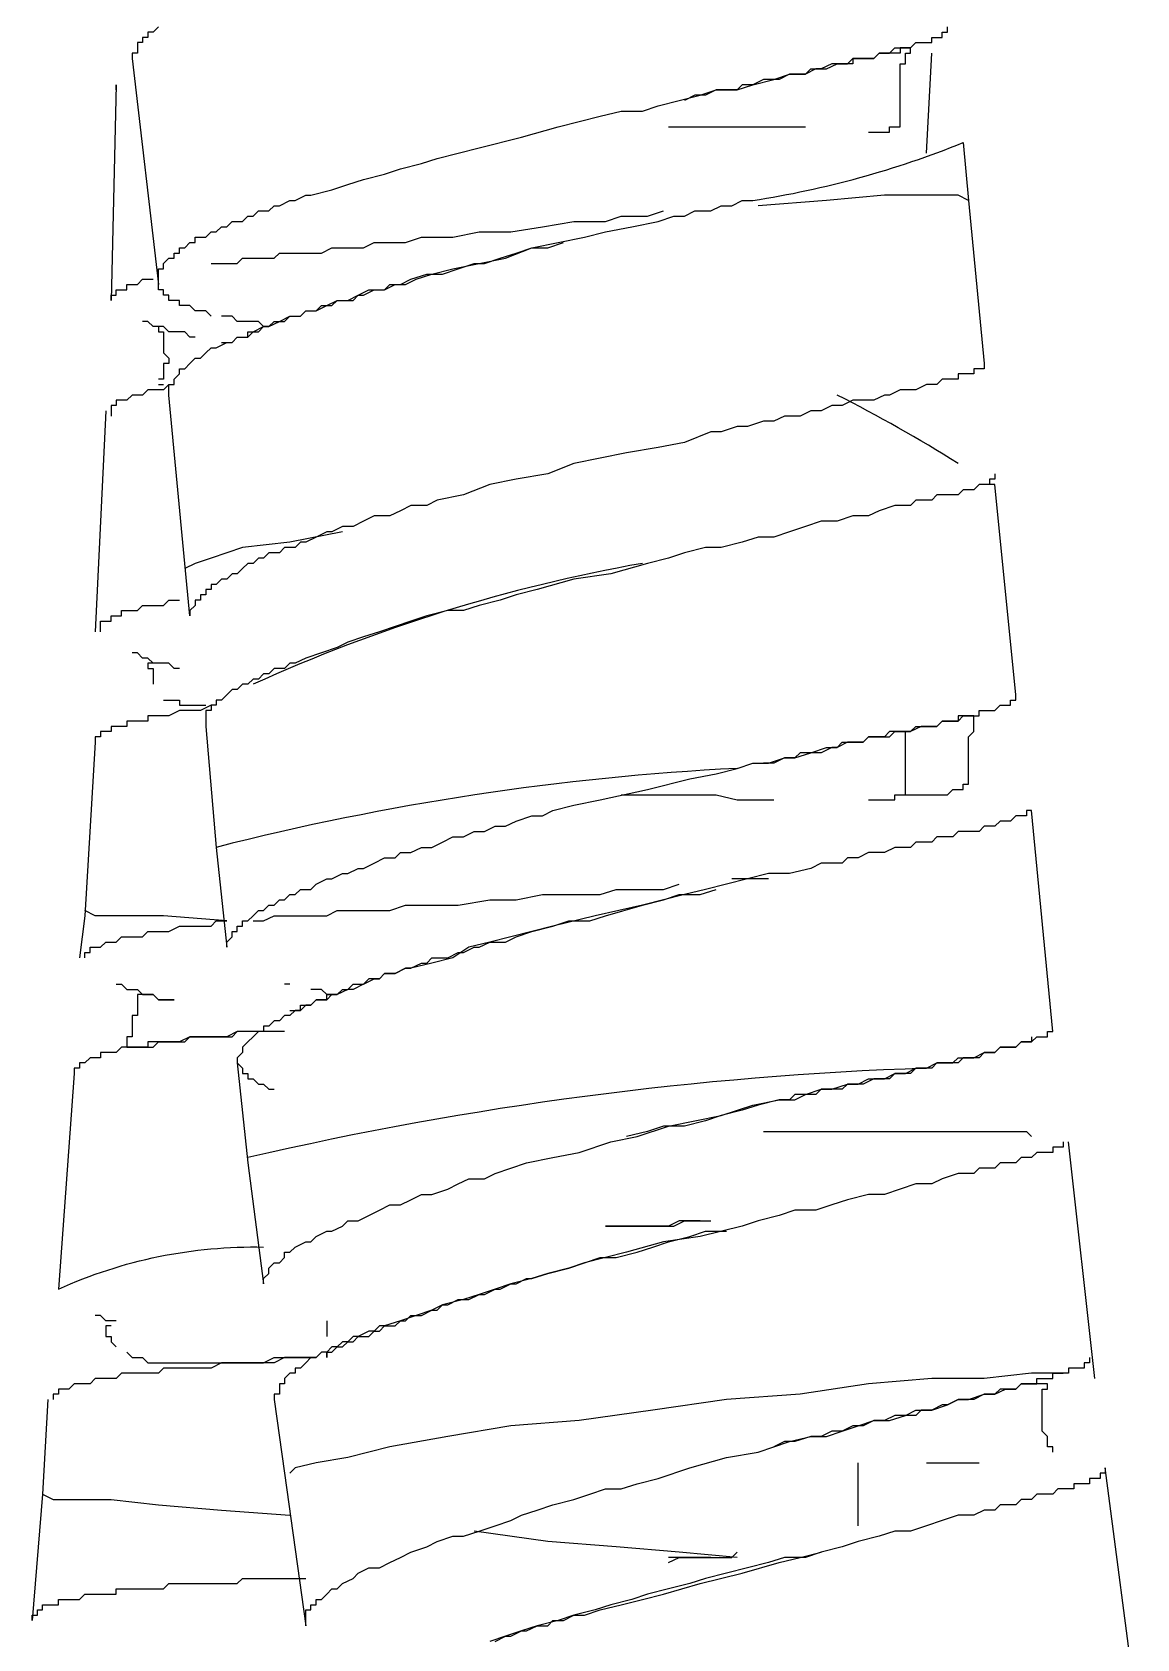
# Model space of a CAD drawing. Extents: x -1585 to -1165, y -4178 to -3881.
# Drawn here: x -1412.71 to -1406.47, y -4063.11 to -4054.02 of the extents above; entities that cross this region are included whole.
import ezdxf

# ---------------------------------------------------------------- set-up
doc = ezdxf.new("R2010")
doc.units = 0
doc.header["$LTSCALE"] = 7
doc.layers.add('DWG', color=7, linetype='CONTINUOUS')

msp = doc.modelspace()

# ---------------------------------------------------------------- linework, layer by layer
at = {"layer": 'DWG'}
for points in [[(-1411.9998, -4053.9901), (-1412.0296, -4054.0198), (-1412.0593, -4054.0198), (-1412.0593, -4054.0496), (-1412.0891, -4054.0496), (-1412.0891, -4054.0793), (-1412.1188, -4054.0793), (-1412.1188, -4054.1091), (-1412.1188, -4054.1388), (-1412.1486, -4054.1388), (-1412.1486, -4054.1686), (-1411.9998, -4055.4478), (-1411.9998, -4055.4181), (-1411.9998, -4055.3883), (-1411.9998, -4055.3586), (-1411.9701, -4055.3586), (-1411.9701, -4055.3288), (-1411.9403, -4055.2991), (-1411.9106, -4055.2991), (-1411.9106, -4055.2693), (-1411.8808, -4055.2693), (-1411.8808, -4055.2396), (-1411.8511, -4055.2396), (-1411.8213, -4055.2098), (-1411.7916, -4055.2098), (-1411.7916, -4055.1801), (-1411.7618, -4055.1801), (-1411.7321, -4055.1801), (-1411.7023, -4055.1503), (-1411.6726, -4055.1503), (-1411.6428, -4055.1206), (-1411.6131, -4055.1206), (-1411.5833, -4055.0908), (-1411.5238, -4055.0908), (-1411.4941, -4055.0611), (-1411.4643, -4055.0611), (-1411.4346, -4055.0313), (-1411.3751, -4055.0313), (-1411.3453, -4055.0016), (-1411.3156, -4055.0016), (-1411.2561, -4054.9718), (-1411.2263, -4054.9718), (-1411.1668, -4054.9421), (-1411.1371, -4054.9421), (-1411.0181, -4054.9123), (-1410.9288, -4054.8826), (-1410.8396, -4054.8528), (-1410.7206, -4054.8231), (-1410.6313, -4054.7933), (-1410.5123, -4054.7636), (-1410.4231, -4054.7338), (-1410.3041, -4054.7041), (-1410.1851, -4054.6743), (-1409.9471, -4054.6148), (-1409.7388, -4054.5553), (-1409.6198, -4054.5256), (-1409.5008, -4054.4958), (-1409.3818, -4054.4661), (-1409.2628, -4054.4661), (-1409.1736, -4054.4363), (-1409.0546, -4054.4066), (-1408.9356, -4054.3768), (-1408.8463, -4054.3471), (-1408.7273, -4054.3471), (-1408.6381, -4054.3173), (-1408.5191, -4054.2876), (-1408.4298, -4054.2578), (-1408.3406, -4054.2578), (-1408.3108, -4054.2281), (-1408.2513, -4054.2281), (-1408.2216, -4054.2281), (-1408.1621, -4054.1983), (-1408.1323, -4054.1983), (-1408.1026, -4054.1983), (-1408.0728, -4054.1686), (-1408.0133, -4054.1686), (-1407.9836, -4054.1686), (-1407.9538, -4054.1686), (-1407.9241, -4054.1388), (-1407.8943, -4054.1388), (-1407.8646, -4054.1388), (-1407.8348, -4054.1091), (-1407.8051, -4054.1091), (-1407.7753, -4054.1091), (-1407.7456, -4054.1091), (-1407.7158, -4054.0793), (-1407.6861, -4054.0793), (-1407.6563, -4054.0793), (-1407.6266, -4054.0793), (-1407.6266, -4054.0496), (-1407.5968, -4054.0496), (-1407.5671, -4054.0496), (-1407.5671, -4054.0198), (-1407.5373, -4054.0198), (-1407.5373, -4053.9901)], [(-1407.9836, -4054.5851), (-1407.9538, -4054.5851), (-1407.9241, -4054.5851), (-1407.8943, -4054.5851), (-1407.8646, -4054.5851), (-1407.8646, -4054.5553), (-1407.8348, -4054.5553), (-1407.8051, -4054.5553), (-1407.8051, -4054.5256), (-1407.8051, -4054.4958), (-1407.8051, -4054.4661), (-1407.8051, -4054.4363), (-1407.8051, -4054.4066), (-1407.8051, -4054.3768), (-1407.8051, -4054.3471), (-1407.8051, -4054.3173), (-1407.8051, -4054.2876), (-1407.8051, -4054.2578), (-1407.8051, -4054.2281), (-1407.8051, -4054.1983), (-1407.7753, -4054.1983), (-1407.7753, -4054.1686), (-1407.7753, -4054.1388), (-1407.7456, -4054.1388), (-1407.7456, -4054.1091), (-1407.7753, -4054.1091), (-1407.8051, -4054.1091), (-1407.8051, -4054.1388), (-1407.8348, -4054.1388), (-1407.8646, -4054.1388), (-1407.8943, -4054.1388), (-1407.9241, -4054.1388), (-1407.9538, -4054.1686), (-1407.9836, -4054.1686), (-1408.0133, -4054.1686), (-1408.0431, -4054.1686), (-1408.0728, -4054.1686), (-1408.0728, -4054.1983), (-1408.1026, -4054.1983), (-1408.1621, -4054.1983), (-1408.1918, -4054.1983), (-1408.2513, -4054.2281), (-1408.2811, -4054.2281), (-1408.3406, -4054.2578), (-1408.3703, -4054.2578), (-1408.4298, -4054.2578), (-1408.4893, -4054.2876), (-1408.5191, -4054.2876), (-1408.5786, -4054.2876), (-1408.6381, -4054.3173), (-1408.6976, -4054.3173), (-1408.7273, -4054.3471), (-1408.7868, -4054.3471), (-1408.8463, -4054.3471), (-1408.9058, -4054.3768), (-1408.9653, -4054.3768), (-1409.0248, -4054.4066)], [(-1407.6563, -4054.7041), (-1407.6266, -4054.1388)], [(-1412.2378, -4054.3471), (-1412.2378, -4054.3173), (-1412.2676, -4055.5371), (-1412.2676, -4055.5073), (-1412.2378, -4055.5073), (-1412.2378, -4055.4776), (-1412.2081, -4055.4776), (-1412.1783, -4055.4776), (-1412.1783, -4055.4478), (-1412.1486, -4055.4478), (-1412.1188, -4055.4478), (-1412.0891, -4055.4181), (-1412.0593, -4055.4181), (-1412.0296, -4055.4181)], [(-1409.1141, -4054.5553), (-1409.0546, -4054.5553), (-1408.9951, -4054.5553), (-1408.9356, -4054.5553), (-1408.9058, -4054.5553), (-1408.8463, -4054.5553), (-1408.7868, -4054.5553), (-1408.7571, -4054.5553), (-1408.6976, -4054.5553), (-1408.6678, -4054.5553), (-1408.6083, -4054.5553), (-1408.5786, -4054.5553), (-1408.5191, -4054.5553), (-1408.4893, -4054.5553), (-1408.4298, -4054.5553), (-1408.4001, -4054.5553), (-1408.3406, -4054.5553)], [(-1411.7023, -4055.3288), (-1411.6726, -4055.3288), (-1411.6428, -4055.3288), (-1411.6131, -4055.3288), (-1411.5833, -4055.3288), (-1411.5536, -4055.3288), (-1411.5238, -4055.2991), (-1411.4941, -4055.2991), (-1411.4346, -4055.2991), (-1411.4048, -4055.2991), (-1411.3751, -4055.2991), (-1411.3453, -4055.2991), (-1411.3156, -4055.2693), (-1411.2858, -4055.2693), (-1411.2263, -4055.2693), (-1411.1966, -4055.2693), (-1411.1668, -4055.2693), (-1411.0776, -4055.2693), (-1411.0181, -4055.2396), (-1410.9288, -4055.2396), (-1410.8396, -4055.2396), (-1410.7801, -4055.2098), (-1410.6908, -4055.2098), (-1410.6016, -4055.2098), (-1410.5123, -4055.1801), (-1410.3338, -4055.1801), (-1410.1851, -4055.1503), (-1410.0066, -4055.1503), (-1409.8281, -4055.1206), (-1409.6496, -4055.0908), (-1409.5603, -4055.0908), (-1409.4711, -4055.0908), (-1409.3818, -4055.0611), (-1409.2926, -4055.0611), (-1409.2331, -4055.0611), (-1409.1438, -4055.0313)], [(-1411.6428, -4055.7751), (-1411.6131, -4055.7751), (-1411.5833, -4055.7751), (-1411.5536, -4055.7453), (-1411.5238, -4055.7453), (-1411.4941, -4055.7453), (-1411.4941, -4055.7156), (-1411.4643, -4055.7156), (-1411.4346, -4055.7156), (-1411.4048, -4055.6858), (-1411.3751, -4055.6858), (-1411.3453, -4055.6561), (-1411.3156, -4055.6561), (-1411.2858, -4055.6561), (-1411.2561, -4055.6263), (-1411.2263, -4055.6263), (-1411.1966, -4055.6263), (-1411.1668, -4055.5966), (-1411.1371, -4055.5966), (-1411.1073, -4055.5966), (-1411.0776, -4055.5668), (-1411.0478, -4055.5668), (-1411.0181, -4055.5668), (-1410.9883, -4055.5371), (-1410.9288, -4055.5371), (-1410.8991, -4055.5371), (-1410.8693, -4055.5073), (-1410.8396, -4055.5073), (-1410.7801, -4055.4776), (-1410.7503, -4055.4776), (-1410.7206, -4055.4776), (-1410.6908, -4055.4478), (-1410.6313, -4055.4478), (-1410.5718, -4055.4181), (-1410.4826, -4055.3883), (-1410.3933, -4055.3883), (-1410.3041, -4055.3586), (-1410.2148, -4055.3288), (-1410.1553, -4055.3288), (-1410.0661, -4055.2991), (-1409.9768, -4055.2693), (-1409.8876, -4055.2396), (-1409.7983, -4055.2396), (-1409.7091, -4055.2098)], [(-1411.7023, -4055.6263), (-1411.7321, -4055.5966), (-1411.7618, -4055.5966), (-1411.7916, -4055.5966), (-1411.8213, -4055.5668), (-1411.8511, -4055.5668), (-1411.8808, -4055.5668), (-1411.8808, -4055.5371), (-1411.9106, -4055.5371), (-1411.9403, -4055.5371), (-1411.9403, -4055.5073), (-1411.9701, -4055.5073), (-1411.9701, -4055.4776), (-1411.9998, -4055.4776), (-1411.9998, -4055.4478)], [(-1411.9701, -4055.6858), (-1411.9998, -4055.6858), (-1412.0296, -4055.6858), (-1412.0593, -4055.6561), (-1412.0891, -4055.6561)], [(-1411.7916, -4055.7453), (-1411.8213, -4055.7453), (-1411.8511, -4055.7156), (-1411.8808, -4055.7156), (-1411.9106, -4055.7156), (-1411.9403, -4055.7156), (-1411.9701, -4055.6858), (-1411.9998, -4055.6858), (-1411.9998, -4055.7156), (-1411.9701, -4055.7156), (-1411.9701, -4055.7453), (-1411.9701, -4055.7751), (-1411.9701, -4055.8048), (-1411.9701, -4055.8346), (-1411.9403, -4055.8643), (-1411.9403, -4055.8941), (-1411.9701, -4055.8941), (-1411.9701, -4055.9238), (-1411.9701, -4055.9536), (-1411.9701, -4055.9833), (-1411.9998, -4055.9833)], [(-1411.3751, -4055.6858), (-1411.4048, -4055.6858), (-1411.4346, -4055.6561), (-1411.4643, -4055.6561), (-1411.4941, -4055.6561), (-1411.5238, -4055.6561), (-1411.5536, -4055.6561), (-1411.5833, -4055.6263), (-1411.6131, -4055.6263), (-1411.6428, -4055.6263)], [(-1411.9403, -4056.0131), (-1411.9701, -4056.0428), (-1411.9998, -4056.0428), (-1412.0296, -4056.0428), (-1412.0593, -4056.0428), (-1412.0891, -4056.0726), (-1412.1188, -4056.0726), (-1412.1486, -4056.0726), (-1412.1783, -4056.1023), (-1412.2081, -4056.1023), (-1412.2378, -4056.1023), (-1412.2378, -4056.1321), (-1412.2676, -4056.1321), (-1412.2676, -4056.1618), (-1412.2676, -4056.1916)], [(-1411.9998, -4056.0131), (-1411.9701, -4056.0131)], [(-1412.2973, -4056.1618), (-1412.3568, -4057.4113)], [(-1407.2696, -4056.5188), (-1407.2696, -4056.5486), (-1407.2993, -4056.5486), (-1407.2993, -4056.5783), (-1407.3291, -4056.5783), (-1407.3588, -4056.5783), (-1407.3886, -4056.6081), (-1407.4183, -4056.6081), (-1407.4481, -4056.6081), (-1407.4778, -4056.6378), (-1407.5076, -4056.6378), (-1407.5373, -4056.6378), (-1407.5671, -4056.6378), (-1407.5968, -4056.6378), (-1407.6266, -4056.6676), (-1407.6563, -4056.6676), (-1407.6861, -4056.6676), (-1407.7158, -4056.6676), (-1407.7456, -4056.6973), (-1407.7753, -4056.6973), (-1407.8051, -4056.6973), (-1407.8348, -4056.6973), (-1407.9241, -4056.7271), (-1407.9836, -4056.7568), (-1408.0728, -4056.7568), (-1408.1621, -4056.7866), (-1408.2513, -4056.7866), (-1408.3406, -4056.8163), (-1408.4298, -4056.8461), (-1408.5191, -4056.8758), (-1408.6083, -4056.8758), (-1408.6976, -4056.9056), (-1408.8166, -4056.9353), (-1408.9058, -4056.9353), (-1409.0248, -4056.9651), (-1409.1141, -4056.9948), (-1409.2331, -4057.0246), (-1409.4413, -4057.0841), (-1409.6496, -4057.1138), (-1409.8578, -4057.1733), (-1409.9768, -4057.2031), (-1410.0661, -4057.2328), (-1410.1851, -4057.2626), (-1410.2743, -4057.2923), (-1410.3636, -4057.2923), (-1410.4826, -4057.3221), (-1410.5718, -4057.3518), (-1410.6611, -4057.3816), (-1410.7503, -4057.4113), (-1410.8396, -4057.4411), (-1410.9288, -4057.4708), (-1410.9883, -4057.5006), (-1411.0776, -4057.5303), (-1411.1668, -4057.5601), (-1411.2263, -4057.5898), (-1411.2561, -4057.5898), (-1411.2858, -4057.6196), (-1411.3156, -4057.6196), (-1411.3453, -4057.6196), (-1411.3751, -4057.6493), (-1411.4048, -4057.6493), (-1411.4346, -4057.6791), (-1411.4643, -4057.6791), (-1411.4941, -4057.7088), (-1411.5238, -4057.7088), (-1411.5536, -4057.7386), (-1411.5833, -4057.7386), (-1411.6131, -4057.7683), (-1411.6428, -4057.7981), (-1411.6726, -4057.7981), (-1411.6726, -4057.8278), (-1411.7023, -4057.8278), (-1411.7023, -4057.8576), (-1411.7321, -4057.8576), (-1411.7321, -4057.8873), (-1411.7321, -4057.9171), (-1411.7321, -4057.9468), (-1411.6726, -4058.6311), (-1411.6131, -4059.1963), (-1411.6131, -4059.1666), (-1411.5833, -4059.1368), (-1411.5833, -4059.1071), (-1411.5536, -4059.1071), (-1411.5536, -4059.0773), (-1411.5238, -4059.0773), (-1411.5238, -4059.0476), (-1411.4941, -4059.0476), (-1411.4643, -4059.0178), (-1411.4346, -4058.9881), (-1411.4048, -4058.9881), (-1411.3751, -4058.9583), (-1411.3453, -4058.9583), (-1411.3156, -4058.9286), (-1411.2858, -4058.9286), (-1411.2561, -4058.8988), (-1411.2263, -4058.8988), (-1411.1966, -4058.8691), (-1411.1371, -4058.8691), (-1411.1073, -4058.8393), (-1411.0478, -4058.8096), (-1411.0181, -4058.8096), (-1410.9586, -4058.7798), (-1410.9288, -4058.7798), (-1410.8693, -4058.7501), (-1410.8396, -4058.7501), (-1410.7801, -4058.7203), (-1410.7206, -4058.6906), (-1410.6611, -4058.6906), (-1410.6313, -4058.6608), (-1410.5718, -4058.6608), (-1410.5123, -4058.6311), (-1410.4528, -4058.6311), (-1410.3933, -4058.6013), (-1410.3338, -4058.5716), (-1410.2743, -4058.5716), (-1410.2148, -4058.5418), (-1410.1553, -4058.5418), (-1410.0958, -4058.5121), (-1410.0363, -4058.5121), (-1409.9768, -4058.4823), (-1409.8876, -4058.4526), (-1409.8281, -4058.4526), (-1409.7686, -4058.4228), (-1409.6496, -4058.3931), (-1409.5008, -4058.3633), (-1409.2331, -4058.3038), (-1408.9951, -4058.2443), (-1408.8463, -4058.2146), (-1408.7273, -4058.1848), (-1408.6381, -4058.1551), (-1408.5488, -4058.1551), (-1408.4596, -4058.1253), (-1408.4001, -4058.1253), (-1408.3108, -4058.0956), (-1408.2216, -4058.0658), (-1408.1621, -4058.0658), (-1408.1323, -4058.0361), (-1408.0728, -4058.0361), (-1408.0431, -4058.0361), (-1408.0133, -4058.0361), (-1407.9836, -4058.0063), (-1407.9538, -4058.0063), (-1407.8943, -4058.0063), (-1407.8646, -4058.0063), (-1407.8348, -4057.9766), (-1407.8051, -4057.9766), (-1407.7753, -4057.9766), (-1407.7456, -4057.9766), (-1407.7158, -4057.9468), (-1407.6861, -4057.9468), (-1407.6563, -4057.9468), (-1407.6266, -4057.9468), (-1407.5968, -4057.9468), (-1407.5671, -4057.9171), (-1407.5373, -4057.9171), (-1407.5076, -4057.9171), (-1407.4778, -4057.9171), (-1407.4481, -4057.8873), (-1407.4183, -4057.8873), (-1407.3886, -4057.8873), (-1407.3588, -4057.8873), (-1407.3588, -4057.8576), (-1407.3291, -4057.8576), (-1407.2993, -4057.8576), (-1407.2696, -4057.8576), (-1407.2398, -4057.8278), (-1407.2101, -4057.8278), (-1407.1803, -4057.8278), (-1407.1803, -4057.7981), (-1407.1506, -4057.7981), (-1407.1506, -4057.7683), (-1407.2696, -4056.5783), (-1407.2993, -4056.5783)], [(-1410.9586, -4056.8461), (-1411.2561, -4056.9056), (-1411.5238, -4056.9353), (-1411.7023, -4056.9948), (-1411.7916, -4057.0246), (-1411.8511, -4057.0543)], [(-1412.3271, -4057.4113), (-1412.3271, -4057.3816), (-1412.3271, -4057.3518), (-1412.2973, -4057.3518), (-1412.2676, -4057.3518), (-1412.2676, -4057.3221), (-1412.2378, -4057.3221), (-1412.2081, -4057.3221), (-1412.2081, -4057.2923), (-1412.1783, -4057.2923), (-1412.1486, -4057.2923), (-1412.1188, -4057.2923), (-1412.0891, -4057.2626), (-1412.0593, -4057.2626), (-1412.0296, -4057.2626), (-1411.9998, -4057.2626), (-1411.9701, -4057.2626), (-1411.9403, -4057.2328), (-1411.9106, -4057.2328), (-1411.8808, -4057.2328)], [(-1411.8808, -4057.6196), (-1411.9106, -4057.6196), (-1411.9403, -4057.5898), (-1411.9998, -4057.5898), (-1412.0296, -4057.5898), (-1412.0593, -4057.5601), (-1412.0891, -4057.5601), (-1412.1188, -4057.5303), (-1412.1486, -4057.5303)], [(-1412.0296, -4057.5898), (-1412.0593, -4057.5898), (-1412.0593, -4057.6196), (-1412.0296, -4057.6196), (-1412.0296, -4057.6493), (-1412.0296, -4057.6791), (-1412.0296, -4057.7088)], [(-1411.9701, -4057.7981), (-1411.9403, -4057.7981), (-1411.9106, -4057.7981), (-1411.8808, -4057.7981), (-1411.8808, -4057.8278), (-1411.8511, -4057.8278), (-1411.8213, -4057.8278), (-1411.7916, -4057.8278), (-1411.7618, -4057.8278), (-1411.7321, -4057.8278)], [(-1411.7023, -4057.8278), (-1411.7618, -4057.8576), (-1411.7916, -4057.8576), (-1411.8213, -4057.8576), (-1411.8511, -4057.8576), (-1411.8808, -4057.8576), (-1411.9403, -4057.8873), (-1411.9701, -4057.8873), (-1411.9998, -4057.8873), (-1412.0296, -4057.8873), (-1412.0593, -4057.8873), (-1412.0593, -4057.9171), (-1412.0891, -4057.9171), (-1412.1188, -4057.9171), (-1412.1486, -4057.9171), (-1412.1783, -4057.9171), (-1412.1783, -4057.9468), (-1412.2081, -4057.9468), (-1412.2378, -4057.9468), (-1412.2676, -4057.9468), (-1412.2676, -4057.9766), (-1412.2973, -4057.9766), (-1412.3271, -4057.9766), (-1412.3271, -4058.0063), (-1412.3568, -4058.0063), (-1412.3568, -4058.0361), (-1412.4163, -4059.0178), (-1412.4461, -4059.2558)], [(-1407.9836, -4058.3633), (-1407.9538, -4058.3633), (-1407.9241, -4058.3633), (-1407.8943, -4058.3633), (-1407.8646, -4058.3633), (-1407.8348, -4058.3633), (-1407.8348, -4058.3336), (-1407.8051, -4058.3336), (-1407.7753, -4058.3336), (-1407.7158, -4058.3336), (-1407.6861, -4058.3336), (-1407.6563, -4058.3336), (-1407.6266, -4058.3336), (-1407.5968, -4058.3336), (-1407.5671, -4058.3336), (-1407.5373, -4058.3336), (-1407.5076, -4058.3038), (-1407.4778, -4058.3038), (-1407.4481, -4058.3038), (-1407.4481, -4058.2741), (-1407.4183, -4058.2741), (-1407.4183, -4058.2443), (-1407.4183, -4058.2146), (-1407.4183, -4058.1848), (-1407.4183, -4058.1551), (-1407.4183, -4058.1253), (-1407.4183, -4058.0956), (-1407.4183, -4058.0658), (-1407.4183, -4058.0063), (-1407.3886, -4057.9766), (-1407.3886, -4057.9468), (-1407.3886, -4057.9171), (-1407.3886, -4057.8873), (-1407.4183, -4057.8873), (-1407.4481, -4057.8873), (-1407.4778, -4057.8873), (-1407.4778, -4057.9171), (-1407.5076, -4057.9171), (-1407.5373, -4057.9171), (-1407.5671, -4057.9171), (-1407.5968, -4057.9468), (-1407.6266, -4057.9468), (-1407.6563, -4057.9468), (-1407.6861, -4057.9468), (-1407.7456, -4057.9766), (-1407.7753, -4057.9766), (-1407.8051, -4057.9766), (-1407.8646, -4057.9766), (-1407.8943, -4058.0063), (-1407.9241, -4058.0063), (-1407.9836, -4058.0063), (-1408.0133, -4058.0361), (-1408.0728, -4058.0361), (-1408.1026, -4058.0361), (-1408.1621, -4058.0658), (-1408.1918, -4058.0658), (-1408.2513, -4058.0956), (-1408.3108, -4058.0956), (-1408.3703, -4058.0956), (-1408.4001, -4058.1253), (-1408.4596, -4058.1253), (-1408.5191, -4058.1551), (-1408.5786, -4058.1551)], [(-1407.7753, -4058.3336), (-1407.7753, -4057.9766)], [(-1409.3818, -4058.3336), (-1409.1438, -4058.3336), (-1409.0546, -4058.3336), (-1408.9356, -4058.3336), (-1408.8463, -4058.3336), (-1408.7273, -4058.3633), (-1408.6381, -4058.3633), (-1408.5191, -4058.3633)], [(-1411.5536, -4059.8508), (-1411.4941, -4060.4161), (-1411.4048, -4061.1003), (-1411.4048, -4061.0706), (-1411.3751, -4061.0408), (-1411.3751, -4061.0111), (-1411.3453, -4060.9813), (-1411.3156, -4060.9813), (-1411.2858, -4060.9516), (-1411.2858, -4060.9218), (-1411.2561, -4060.9218), (-1411.2263, -4060.8921), (-1411.1668, -4060.8623), (-1411.1371, -4060.8623), (-1411.1073, -4060.8326), (-1411.0478, -4060.8028), (-1411.0181, -4060.8028), (-1410.9586, -4060.7731), (-1410.9288, -4060.7433), (-1410.8693, -4060.7433), (-1410.8098, -4060.7136), (-1410.7503, -4060.6838), (-1410.6908, -4060.6541), (-1410.6313, -4060.6541), (-1410.5718, -4060.6243), (-1410.5123, -4060.5946), (-1410.4528, -4060.5946), (-1410.3636, -4060.5648), (-1410.3041, -4060.5351), (-1410.2446, -4060.5053), (-1410.1553, -4060.5053), (-1410.0958, -4060.4756), (-1410.0066, -4060.4458), (-1409.9173, -4060.4161), (-1409.7686, -4060.3863), (-1409.6198, -4060.3566), (-1409.4413, -4060.2971), (-1409.2926, -4060.2673), (-1409.1141, -4060.2078), (-1408.9653, -4060.1781), (-1408.8166, -4060.1483), (-1408.6381, -4060.0888), (-1408.4893, -4060.0591), (-1408.4001, -4060.0591), (-1408.3406, -4060.0293), (-1408.2513, -4059.9996), (-1408.1918, -4059.9996), (-1408.1026, -4059.9698), (-1408.0431, -4059.9698), (-1407.9836, -4059.9401), (-1407.8943, -4059.9401), (-1407.8348, -4059.9103), (-1407.7753, -4059.9103), (-1407.7158, -4059.8806), (-1407.6563, -4059.8806), (-1407.5968, -4059.8508), (-1407.5671, -4059.8508), (-1407.5076, -4059.8508), (-1407.4778, -4059.8211), (-1407.4481, -4059.8211), (-1407.4183, -4059.8211), (-1407.3886, -4059.8211), (-1407.3291, -4059.7913), (-1407.2993, -4059.7913), (-1407.2696, -4059.7913), (-1407.2398, -4059.7616), (-1407.2101, -4059.7616), (-1407.1803, -4059.7616), (-1407.1506, -4059.7616), (-1407.1208, -4059.7318), (-1407.0911, -4059.7318), (-1407.0613, -4059.7318), (-1407.0316, -4059.7021), (-1407.0018, -4059.7021), (-1406.9721, -4059.7021), (-1406.9721, -4059.6723), (-1406.9423, -4059.6723), (-1407.0613, -4058.4228), (-1407.0911, -4058.4228), (-1407.0911, -4058.4526), (-1407.1208, -4058.4526), (-1407.1506, -4058.4526), (-1407.1803, -4058.4823), (-1407.2101, -4058.4823), (-1407.2398, -4058.4823), (-1407.2696, -4058.5121), (-1407.2993, -4058.5121), (-1407.3291, -4058.5121), (-1407.3588, -4058.5418), (-1407.3886, -4058.5418), (-1407.4481, -4058.5418), (-1407.4778, -4058.5418), (-1407.5076, -4058.5716), (-1407.5373, -4058.5716), (-1407.5968, -4058.5716), (-1407.6266, -4058.6013), (-1407.6563, -4058.6013), (-1407.7158, -4058.6013), (-1407.7456, -4058.6311), (-1407.8051, -4058.6311), (-1407.8348, -4058.6311), (-1407.8943, -4058.6608), (-1407.9538, -4058.6608), (-1407.9836, -4058.6608), (-1408.0431, -4058.6906), (-1408.1026, -4058.6906), (-1408.1323, -4058.7203), (-1408.1918, -4058.7203), (-1408.2513, -4058.7203), (-1408.3108, -4058.7501), (-1408.4298, -4058.7798), (-1408.5488, -4058.7798), (-1408.6678, -4058.8096), (-1408.7868, -4058.8393), (-1408.9058, -4058.8691), (-1409.0248, -4058.8988), (-1409.2628, -4058.9583), (-1409.5306, -4059.0178), (-1409.7686, -4059.0773), (-1409.8876, -4059.1071), (-1410.0066, -4059.1368), (-1410.1256, -4059.1666), (-1410.2446, -4059.1963), (-1410.3338, -4059.2558), (-1410.4528, -4059.2856), (-1410.5718, -4059.3153), (-1410.6016, -4059.3153), (-1410.6611, -4059.3451), (-1410.7206, -4059.3451), (-1410.7503, -4059.3748), (-1410.8098, -4059.3748), (-1410.8396, -4059.4046), (-1410.8991, -4059.4343), (-1410.9288, -4059.4343), (-1410.9883, -4059.4641), (-1411.0181, -4059.4641), (-1411.0478, -4059.4938), (-1411.1073, -4059.4938), (-1411.1371, -4059.5236), (-1411.1668, -4059.5236), (-1411.1966, -4059.5533), (-1411.2263, -4059.5533), (-1411.2561, -4059.5831), (-1411.2858, -4059.5831), (-1411.3156, -4059.6128), (-1411.3453, -4059.6128), (-1411.3751, -4059.6426), (-1411.4048, -4059.6426), (-1411.4048, -4059.6723), (-1411.4346, -4059.6723), (-1411.4643, -4059.7021), (-1411.4941, -4059.7318), (-1411.5238, -4059.7616), (-1411.5238, -4059.7913), (-1411.5536, -4059.8211), (-1411.5536, -4059.8508), (-1411.5238, -4059.8806), (-1411.5238, -4059.9103), (-1411.4941, -4059.9103), (-1411.4941, -4059.9401), (-1411.4643, -4059.9401), (-1411.4346, -4059.9698), (-1411.4048, -4059.9698), (-1411.3751, -4059.9996), (-1411.3453, -4059.9996)], [(-1411.4643, -4059.0476), (-1411.4048, -4059.0476), (-1411.3453, -4059.0178), (-1411.2858, -4059.0178), (-1411.1966, -4059.0178), (-1411.1371, -4059.0178), (-1411.0478, -4059.0178), (-1410.9883, -4058.9881), (-1410.8991, -4058.9881), (-1410.8396, -4058.9881), (-1410.7503, -4058.9881), (-1410.6908, -4058.9881), (-1410.6016, -4058.9583), (-1410.5421, -4058.9583), (-1410.4528, -4058.9583), (-1410.3636, -4058.9583), (-1410.3041, -4058.9583), (-1410.1256, -4058.9286), (-1409.9768, -4058.9286), (-1409.8281, -4058.8988), (-1409.6496, -4058.8988), (-1409.5008, -4058.8988), (-1409.4116, -4058.8691), (-1409.3521, -4058.8691), (-1409.2628, -4058.8691), (-1409.2033, -4058.8691), (-1409.1438, -4058.8691), (-1409.0546, -4058.8393)], [(-1411.2561, -4059.5533), (-1411.2263, -4059.5533), (-1411.1966, -4059.5533), (-1411.1966, -4059.5236), (-1411.1668, -4059.5236), (-1411.1371, -4059.5236), (-1411.1073, -4059.4938), (-1411.0776, -4059.4938), (-1411.0478, -4059.4938), (-1411.0478, -4059.4641), (-1411.0181, -4059.4641), (-1410.9883, -4059.4641), (-1410.9586, -4059.4343), (-1410.9288, -4059.4343), (-1410.8991, -4059.4046), (-1410.8693, -4059.4046), (-1410.8396, -4059.4046), (-1410.7801, -4059.3748), (-1410.7503, -4059.3748), (-1410.7206, -4059.3451), (-1410.6908, -4059.3451), (-1410.6611, -4059.3451), (-1410.6016, -4059.3153), (-1410.5718, -4059.3153), (-1410.5123, -4059.2856), (-1410.4826, -4059.2856), (-1410.4528, -4059.2558), (-1410.3933, -4059.2558), (-1410.3636, -4059.2558), (-1410.3041, -4059.2261), (-1410.2743, -4059.2261), (-1410.2148, -4059.1963), (-1410.1851, -4059.1963), (-1410.1256, -4059.1666), (-1410.0661, -4059.1666), (-1410.0363, -4059.1666), (-1409.9768, -4059.1368), (-1409.8876, -4059.1071), (-1409.7686, -4059.0773), (-1409.6793, -4059.0476), (-1409.5603, -4059.0476), (-1409.4711, -4059.0178), (-1409.2628, -4058.9583), (-1409.1438, -4058.9286), (-1409.0546, -4058.8988), (-1408.9356, -4058.8988), (-1408.8463, -4058.8691)], [(-1408.5488, -4058.8096), (-1408.5786, -4058.8096), (-1408.6083, -4058.8096), (-1408.6381, -4058.8096), (-1408.6678, -4058.8096), (-1408.6976, -4058.8096), (-1408.7571, -4058.8096)], [(-1412.4163, -4059.2558), (-1412.4163, -4059.2261), (-1412.3866, -4059.2261), (-1412.3866, -4059.1963), (-1412.3568, -4059.1963), (-1412.3271, -4059.1963), (-1412.2973, -4059.1666), (-1412.2676, -4059.1666), (-1412.2378, -4059.1666), (-1412.2081, -4059.1368), (-1412.1783, -4059.1368), (-1412.1486, -4059.1368), (-1412.1188, -4059.1368), (-1412.0891, -4059.1368), (-1412.0593, -4059.1071), (-1412.0296, -4059.1071), (-1411.9998, -4059.1071), (-1411.9701, -4059.1071), (-1411.9403, -4059.1071), (-1411.8808, -4059.0773), (-1411.8511, -4059.0773), (-1411.7916, -4059.0773), (-1411.7618, -4059.0773), (-1411.7023, -4059.0773), (-1411.6726, -4059.0476), (-1411.6131, -4059.0476), (-1411.9701, -4059.0178), (-1412.2081, -4059.0178), (-1412.3568, -4059.0178), (-1412.4163, -4058.9881)], [(-1412.2378, -4059.4046), (-1412.2081, -4059.4046), (-1412.1783, -4059.4343), (-1412.1486, -4059.4343), (-1412.1188, -4059.4343), (-1412.0891, -4059.4641), (-1412.0593, -4059.4641), (-1412.0296, -4059.4641), (-1411.9998, -4059.4938), (-1411.9701, -4059.4938), (-1411.9403, -4059.4938), (-1411.9106, -4059.4938), (-1411.9403, -4059.4938), (-1411.9701, -4059.4938), (-1411.9998, -4059.4938), (-1412.0296, -4059.4641), (-1412.0593, -4059.4641), (-1412.0891, -4059.4641), (-1412.1188, -4059.4641), (-1412.1188, -4059.4938), (-1412.1188, -4059.5236), (-1412.1188, -4059.5533), (-1412.1188, -4059.5831), (-1412.1486, -4059.5831), (-1412.1486, -4059.6128), (-1412.1486, -4059.6426), (-1412.1486, -4059.6723), (-1412.1486, -4059.7021), (-1412.1783, -4059.7021), (-1412.1783, -4059.7318), (-1412.1783, -4059.7616), (-1412.1486, -4059.7616), (-1412.1188, -4059.7616), (-1412.0891, -4059.7616), (-1412.0593, -4059.7616), (-1412.0296, -4059.7616), (-1411.9998, -4059.7318), (-1411.9701, -4059.7318), (-1411.9403, -4059.7318), (-1411.9106, -4059.7318), (-1411.8808, -4059.7318), (-1411.8511, -4059.7318), (-1411.8213, -4059.7021), (-1411.7618, -4059.7021), (-1411.7321, -4059.7021), (-1411.7023, -4059.7021), (-1411.6726, -4059.7021), (-1411.6428, -4059.7021), (-1411.5833, -4059.7021), (-1411.5536, -4059.6723)], [(-1411.2561, -4059.4046), (-1411.2858, -4059.4046)], [(-1411.0181, -4059.4641), (-1411.0478, -4059.4641), (-1411.0776, -4059.4343), (-1411.1073, -4059.4343), (-1411.1371, -4059.4343)], [(-1407.0613, -4059.7021), (-1407.0613, -4059.7318), (-1407.0911, -4059.7318), (-1407.1208, -4059.7318), (-1407.1506, -4059.7616), (-1407.1803, -4059.7616), (-1407.2101, -4059.7616), (-1407.2398, -4059.7616), (-1407.2696, -4059.7913), (-1407.2993, -4059.7913), (-1407.3291, -4059.7913), (-1407.3588, -4059.8211), (-1407.3886, -4059.8211), (-1407.4183, -4059.8211), (-1407.4481, -4059.8211), (-1407.4778, -4059.8508), (-1407.5076, -4059.8508), (-1407.5671, -4059.8508), (-1407.5968, -4059.8508), (-1407.6266, -4059.8806), (-1407.6563, -4059.8806), (-1407.7158, -4059.8806), (-1407.7456, -4059.9103), (-1407.7753, -4059.9103), (-1407.8348, -4059.9103), (-1407.8646, -4059.9401), (-1407.9241, -4059.9401), (-1407.9538, -4059.9401), (-1408.0133, -4059.9698), (-1408.0431, -4059.9698), (-1408.1026, -4059.9698), (-1408.1323, -4059.9996), (-1408.1918, -4059.9996), (-1408.2513, -4059.9996), (-1408.2811, -4060.0293), (-1408.3406, -4060.0293), (-1408.4001, -4060.0293), (-1408.4298, -4060.0591), (-1408.4893, -4060.0591), (-1408.6083, -4060.0888), (-1408.6976, -4060.1186), (-1408.8166, -4060.1483), (-1408.9058, -4060.1781), (-1409.0248, -4060.2078), (-1409.1438, -4060.2078), (-1409.2331, -4060.2376), (-1409.3521, -4060.2673)], [(-1408.5786, -4060.2376), (-1408.5191, -4060.2376), (-1408.4298, -4060.2376), (-1408.3703, -4060.2376), (-1408.3108, -4060.2376), (-1408.2513, -4060.2376), (-1408.1918, -4060.2376), (-1408.1323, -4060.2376), (-1408.0728, -4060.2376), (-1408.0133, -4060.2376), (-1407.9836, -4060.2376), (-1407.9241, -4060.2376), (-1407.8646, -4060.2376), (-1407.8051, -4060.2376), (-1407.7456, -4060.2376), (-1407.7158, -4060.2376), (-1407.6563, -4060.2376), (-1407.5968, -4060.2376), (-1407.5671, -4060.2376), (-1407.5076, -4060.2376), (-1407.4778, -4060.2376), (-1407.4183, -4060.2376), (-1407.3886, -4060.2376), (-1407.3588, -4060.2376), (-1407.2993, -4060.2376), (-1407.2696, -4060.2376), (-1407.2398, -4060.2376), (-1407.2101, -4060.2376), (-1407.1803, -4060.2376), (-1407.1506, -4060.2376), (-1407.1208, -4060.2376), (-1407.0911, -4060.2376), (-1407.0613, -4060.2673)], [(-1406.8828, -4060.2971), (-1406.8828, -4060.3268), (-1406.9126, -4060.3268), (-1406.9423, -4060.3268), (-1406.9423, -4060.3566), (-1406.9721, -4060.3566), (-1407.0018, -4060.3566), (-1407.0316, -4060.3566), (-1407.0613, -4060.3863), (-1407.0911, -4060.3863), (-1407.1208, -4060.3863), (-1407.1506, -4060.4161), (-1407.1803, -4060.4161), (-1407.2101, -4060.4161), (-1407.2398, -4060.4161), (-1407.2696, -4060.4458), (-1407.2993, -4060.4458), (-1407.3291, -4060.4458), (-1407.3588, -4060.4458), (-1407.3886, -4060.4756), (-1407.4778, -4060.4756), (-1407.5671, -4060.5053), (-1407.6266, -4060.5351), (-1407.7158, -4060.5351), (-1407.8051, -4060.5648), (-1407.8943, -4060.5946), (-1407.9836, -4060.5946), (-1408.1026, -4060.6243), (-1408.1918, -4060.6541), (-1408.2811, -4060.6838), (-1408.4001, -4060.6838), (-1408.4893, -4060.7136), (-1408.6083, -4060.7433), (-1408.6976, -4060.7731), (-1408.9356, -4060.8326), (-1409.1438, -4060.8623), (-1409.3521, -4060.9218), (-1409.4711, -4060.9516), (-1409.5901, -4060.9813), (-1409.6793, -4061.0111), (-1409.7983, -4061.0408), (-1409.8876, -4061.0706), (-1410.0066, -4061.1003), (-1410.0958, -4061.1301), (-1410.1851, -4061.1598), (-1410.2743, -4061.1896), (-1410.3933, -4061.2193), (-1410.4528, -4061.2491), (-1410.5421, -4061.2788), (-1410.6313, -4061.3086), (-1410.7206, -4061.3383), (-1410.7503, -4061.3383), (-1410.7801, -4061.3681), (-1410.8098, -4061.3681), (-1410.8693, -4061.3978), (-1410.8991, -4061.3978), (-1410.9288, -4061.4276), (-1410.9586, -4061.4276), (-1410.9883, -4061.4573), (-1411.0181, -4061.4573), (-1411.0478, -4061.4871), (-1411.0776, -4061.4871), (-1411.1073, -4061.5168), (-1411.1371, -4061.5168), (-1411.1668, -4061.5466), (-1411.1966, -4061.5763), (-1411.2263, -4061.5763), (-1411.2263, -4061.6061), (-1411.2561, -4061.6061), (-1411.2858, -4061.6358), (-1411.2858, -4061.6656), (-1411.3156, -4061.6656), (-1411.3156, -4061.6953), (-1411.3156, -4061.7251), (-1411.3453, -4061.7251), (-1411.3453, -4061.7548), (-1411.2858, -4062.1713), (-1411.1668, -4063.0341), (-1411.1668, -4063.0043), (-1411.1668, -4062.9746), (-1411.1668, -4062.9448), (-1411.1371, -4062.9448), (-1411.1371, -4062.9151), (-1411.1073, -4062.9151), (-1411.1073, -4062.8853), (-1411.0776, -4062.8853), (-1411.0478, -4062.8556), (-1411.0181, -4062.8258), (-1410.9883, -4062.8258), (-1410.9586, -4062.7961), (-1410.8991, -4062.7663), (-1410.8693, -4062.7366), (-1410.8098, -4062.7068), (-1410.7503, -4062.7068), (-1410.6908, -4062.6771), (-1410.6313, -4062.6473), (-1410.5718, -4062.6176), (-1410.4826, -4062.5878), (-1410.4231, -4062.5581), (-1410.3338, -4062.5283), (-1410.2743, -4062.5283), (-1410.1851, -4062.4986), (-1410.0958, -4062.4688), (-1410.0066, -4062.4391), (-1409.9471, -4062.4093), (-1409.8578, -4062.3796), (-1409.7686, -4062.3498), (-1409.6496, -4062.3201), (-1409.5603, -4062.2903), (-1409.4711, -4062.2606), (-1409.3818, -4062.2606), (-1409.2926, -4062.2308), (-1409.1736, -4062.2011), (-1408.9951, -4062.1416), (-1408.7868, -4062.0821), (-1408.6083, -4062.0523), (-1408.4298, -4061.9928), (-1408.3108, -4061.9631), (-1408.2216, -4061.9631), (-1408.1323, -4061.9333), (-1408.0431, -4061.9036), (-1407.9538, -4061.8738), (-1407.8646, -4061.8738), (-1407.7753, -4061.8441), (-1407.7158, -4061.8143), (-1407.6266, -4061.8143), (-1407.5373, -4061.7846), (-1407.4778, -4061.7548), (-1407.4183, -4061.7548), (-1407.3291, -4061.7251), (-1407.2696, -4061.7251), (-1407.2101, -4061.6953), (-1407.1803, -4061.6953), (-1407.1506, -4061.6953), (-1407.1208, -4061.6656), (-1407.0911, -4061.6656), (-1407.0613, -4061.6656), (-1407.0316, -4061.6656), (-1407.0316, -4061.6358), (-1407.0018, -4061.6358), (-1406.9721, -4061.6358), (-1406.9423, -4061.6358), (-1406.9423, -4061.6061), (-1406.9126, -4061.6061), (-1406.8828, -4061.6061)], [(-1406.7043, -4061.6358), (-1406.8531, -4060.2971)], [(-1408.9356, -4060.7433), (-1408.9951, -4060.7433), (-1409.0546, -4060.7433), (-1409.1141, -4060.7731), (-1409.1736, -4060.7731), (-1409.2628, -4060.7731), (-1409.3223, -4060.7731), (-1409.3818, -4060.7731), (-1409.4711, -4060.7731), (-1409.3818, -4060.7731), (-1409.3223, -4060.7731), (-1409.2331, -4060.7731), (-1409.1736, -4060.7731), (-1409.0843, -4060.7731), (-1409.0248, -4060.7433), (-1408.9653, -4060.7433), (-1408.9058, -4060.7433), (-1408.8761, -4060.7433)], [(-1411.0478, -4061.4871), (-1411.0478, -4061.5168), (-1411.0478, -4061.4871), (-1411.0181, -4061.4871), (-1410.9883, -4061.4573), (-1410.9586, -4061.4573), (-1410.9288, -4061.4276), (-1410.8991, -4061.4276), (-1410.8693, -4061.3978), (-1410.8396, -4061.3978), (-1410.8098, -4061.3978), (-1410.7801, -4061.3681), (-1410.7503, -4061.3681), (-1410.7206, -4061.3383), (-1410.6908, -4061.3383), (-1410.6611, -4061.3383), (-1410.6313, -4061.3086), (-1410.6016, -4061.3086), (-1410.5718, -4061.2788), (-1410.5421, -4061.2788), (-1410.5123, -4061.2788), (-1410.4528, -4061.2491), (-1410.4231, -4061.2491), (-1410.3933, -4061.2193), (-1410.3636, -4061.2193), (-1410.3041, -4061.1896), (-1410.2743, -4061.1896), (-1410.2446, -4061.1896), (-1410.1851, -4061.1598), (-1410.1553, -4061.1598), (-1410.0958, -4061.1301), (-1410.0661, -4061.1301), (-1410.0066, -4061.1003), (-1409.9768, -4061.1003), (-1409.9173, -4061.0706), (-1409.8876, -4061.0706), (-1409.7983, -4061.0408), (-1409.6793, -4061.0111), (-1409.5901, -4060.9813), (-1409.5008, -4060.9516), (-1409.4116, -4060.9516), (-1409.2926, -4060.9218), (-1409.2033, -4060.8921), (-1409.1141, -4060.8623), (-1408.9951, -4060.8326), (-1408.9058, -4060.8028), (-1408.7868, -4060.8028)], [(-1412.2378, -4061.3086), (-1412.2676, -4061.3086), (-1412.2973, -4061.3086), (-1412.3271, -4061.2788), (-1412.3568, -4061.2788)], [(-1412.2676, -4061.3383), (-1412.2973, -4061.3383), (-1412.2973, -4061.3681), (-1412.2973, -4061.3978), (-1412.2676, -4061.3978), (-1412.2676, -4061.4276), (-1412.2378, -4061.4573)], [(-1411.0478, -4061.3086), (-1411.0478, -4061.3383), (-1411.0478, -4061.3681), (-1411.0478, -4061.3978)], [(-1412.1783, -4061.4871), (-1412.1486, -4061.5168), (-1412.1188, -4061.5168), (-1412.0891, -4061.5168), (-1412.0593, -4061.5466), (-1412.0296, -4061.5466), (-1411.9998, -4061.5466), (-1411.9701, -4061.5466), (-1411.9403, -4061.5466), (-1411.9106, -4061.5466), (-1411.8808, -4061.5466), (-1411.8511, -4061.5466), (-1411.8213, -4061.5466), (-1411.7618, -4061.5466), (-1411.7321, -4061.5466), (-1411.7023, -4061.5466), (-1411.6726, -4061.5466), (-1411.6131, -4061.5466), (-1411.5833, -4061.5466), (-1411.5238, -4061.5466), (-1411.4941, -4061.5466), (-1411.4643, -4061.5466), (-1411.4048, -4061.5466), (-1411.3453, -4061.5168), (-1411.3156, -4061.5168), (-1411.2561, -4061.5168), (-1411.2263, -4061.5168), (-1411.1668, -4061.5168), (-1411.1073, -4061.5168), (-1411.1966, -4061.5168), (-1411.2858, -4061.5168), (-1411.3453, -4061.5466), (-1411.4346, -4061.5466), (-1411.4941, -4061.5466), (-1411.5833, -4061.5466), (-1411.6428, -4061.5466), (-1411.7023, -4061.5763), (-1411.7916, -4061.5763), (-1411.8511, -4061.5763), (-1411.8808, -4061.5763), (-1411.9106, -4061.5763), (-1411.9403, -4061.5763), (-1411.9701, -4061.5763), (-1411.9998, -4061.6061), (-1412.0296, -4061.6061), (-1412.0593, -4061.6061), (-1412.0891, -4061.6061), (-1412.1188, -4061.6061), (-1412.1486, -4061.6061), (-1412.1783, -4061.6061), (-1412.2081, -4061.6061), (-1412.2378, -4061.6358), (-1412.2676, -4061.6358), (-1412.2973, -4061.6358), (-1412.3271, -4061.6358), (-1412.3568, -4061.6358), (-1412.3866, -4061.6656), (-1412.4163, -4061.6656), (-1412.4461, -4061.6656), (-1412.4758, -4061.6656), (-1412.5056, -4061.6953), (-1412.5353, -4061.6953), (-1412.5651, -4061.6953), (-1412.5651, -4061.7251), (-1412.5948, -4061.7251), (-1412.5948, -4061.7548)], [(-1406.7341, -4061.5168), (-1406.7341, -4061.5466), (-1406.7638, -4061.5466), (-1406.7638, -4061.5763), (-1406.7936, -4061.5763), (-1406.8233, -4061.5763), (-1406.8531, -4061.5763), (-1406.8531, -4061.6061), (-1406.8828, -4061.6061), (-1407.0613, -4061.6061), (-1407.3291, -4061.6358), (-1407.6266, -4061.6358), (-1407.9836, -4061.6656), (-1408.3703, -4061.7251), (-1408.7868, -4061.7548), (-1409.2033, -4061.8143), (-1409.6198, -4061.8738), (-1410.0066, -4061.9036), (-1410.3636, -4061.9631), (-1410.6908, -4062.0226), (-1410.9288, -4062.0821), (-1411.1073, -4062.1118), (-1411.2263, -4062.1416), (-1411.2561, -4062.1713)], [(-1406.9423, -4062.0523), (-1406.9423, -4062.0226), (-1406.9721, -4062.0226), (-1406.9721, -4061.9928), (-1406.9721, -4061.9631), (-1407.0018, -4061.9333), (-1407.0018, -4061.9036), (-1407.0018, -4061.8738), (-1407.0018, -4061.8441), (-1407.0018, -4061.8143), (-1407.0018, -4061.7846), (-1407.0018, -4061.7548), (-1407.0018, -4061.7251), (-1407.0018, -4061.6953), (-1406.9721, -4061.6953), (-1406.9721, -4061.6656), (-1407.0018, -4061.6656), (-1407.0316, -4061.6656), (-1407.0613, -4061.6656), (-1407.0911, -4061.6656), (-1407.1208, -4061.6656), (-1407.1506, -4061.6953), (-1407.1803, -4061.6953), (-1407.2101, -4061.6953), (-1407.2398, -4061.6953), (-1407.2696, -4061.7251), (-1407.2993, -4061.7251), (-1407.3291, -4061.7251), (-1407.3886, -4061.7548), (-1407.4183, -4061.7548), (-1407.4778, -4061.7548), (-1407.5373, -4061.7846), (-1407.5671, -4061.7846), (-1407.6266, -4061.8143), (-1407.6861, -4061.8143), (-1407.7158, -4061.8441), (-1407.7753, -4061.8441), (-1407.8348, -4061.8441), (-1407.8943, -4061.8738), (-1407.9538, -4061.8738), (-1408.0133, -4061.9036), (-1408.0728, -4061.9036), (-1408.1323, -4061.9333), (-1408.1918, -4061.9333), (-1408.2513, -4061.9631), (-1408.3108, -4061.9631), (-1408.4001, -4061.9928), (-1408.4596, -4061.9928), (-1408.5191, -4062.0226)], [(-1412.6246, -4061.7548), (-1412.6543, -4062.2903), (-1412.5948, -4062.3201), (-1412.4758, -4062.3201), (-1412.2676, -4062.3201), (-1411.9998, -4062.3498), (-1411.6428, -4062.3796), (-1411.2561, -4062.4093)], [(-1406.4663, -4063.5101), (-1406.6448, -4062.1416), (-1406.6448, -4062.1713), (-1406.6746, -4062.1713), (-1406.6746, -4062.2011), (-1406.7043, -4062.2011), (-1406.7341, -4062.2011), (-1406.7341, -4062.2308), (-1406.7638, -4062.2308), (-1406.7936, -4062.2308), (-1406.8233, -4062.2308), (-1406.8233, -4062.2606), (-1406.8531, -4062.2606), (-1406.8828, -4062.2606), (-1406.9126, -4062.2606), (-1406.9423, -4062.2903), (-1406.9721, -4062.2903), (-1407.0018, -4062.2903), (-1407.0316, -4062.2903), (-1407.0613, -4062.3201), (-1407.0911, -4062.3201), (-1407.1208, -4062.3201), (-1407.1506, -4062.3498), (-1407.1803, -4062.3498), (-1407.2398, -4062.3498), (-1407.2696, -4062.3796), (-1407.2993, -4062.3796), (-1407.3291, -4062.3796), (-1407.3886, -4062.4093), (-1407.4183, -4062.4093), (-1407.4778, -4062.4093), (-1407.5671, -4062.4391), (-1407.6563, -4062.4688), (-1407.7456, -4062.4986), (-1407.8348, -4062.4986), (-1407.9241, -4062.5283), (-1408.0431, -4062.5581), (-1408.1323, -4062.5878), (-1408.2513, -4062.6176), (-1408.3406, -4062.6473), (-1408.4596, -4062.6473), (-1408.5488, -4062.6771), (-1408.6678, -4062.7068), (-1408.7868, -4062.7366), (-1408.9058, -4062.7663), (-1408.9951, -4062.7961), (-1409.1141, -4062.8258), (-1409.2331, -4062.8556), (-1409.3223, -4062.8853), (-1409.4413, -4062.9151), (-1409.5306, -4062.9448), (-1409.6496, -4062.9746), (-1409.7388, -4063.0043), (-1409.8578, -4063.0341), (-1409.9471, -4063.0638), (-1410.0363, -4063.0936), (-1410.1256, -4063.1233)], [(-1408.0431, -4062.4688), (-1408.0431, -4062.1118)], [(-1407.6563, -4062.1118), (-1407.5968, -4062.1118), (-1407.5671, -4062.1118), (-1407.5373, -4062.1118), (-1407.5076, -4062.1118), (-1407.4481, -4062.1118), (-1407.4183, -4062.1118), (-1407.3886, -4062.1118), (-1407.3588, -4062.1118)], [(-1407.6266, -4062.1118), (-1407.5671, -4062.1118), (-1407.5076, -4062.1118), (-1407.4481, -4062.1118), (-1407.3886, -4062.1118)], [(-1412.6543, -4062.2903), (-1412.7138, -4063.0043), (-1412.7138, -4062.9746), (-1412.6841, -4062.9746), (-1412.6841, -4062.9448), (-1412.6543, -4062.9448), (-1412.6543, -4062.9151), (-1412.6246, -4062.9151), (-1412.5948, -4062.9151), (-1412.5651, -4062.9151), (-1412.5651, -4062.8853), (-1412.5353, -4062.8853), (-1412.5056, -4062.8853), (-1412.4758, -4062.8853), (-1412.4461, -4062.8853), (-1412.4163, -4062.8556), (-1412.3866, -4062.8556), (-1412.3568, -4062.8556), (-1412.3271, -4062.8556), (-1412.2973, -4062.8556), (-1412.2676, -4062.8556), (-1412.2378, -4062.8556), (-1412.2378, -4062.8258), (-1412.2081, -4062.8258), (-1412.1783, -4062.8258), (-1412.1486, -4062.8258), (-1412.1188, -4062.8258), (-1412.0891, -4062.8258), (-1412.0593, -4062.8258), (-1412.0296, -4062.8258), (-1411.9701, -4062.8258), (-1411.9403, -4062.7961), (-1411.9106, -4062.7961), (-1411.8808, -4062.7961), (-1411.8511, -4062.7961), (-1411.8213, -4062.7961), (-1411.7916, -4062.7961), (-1411.7321, -4062.7961), (-1411.7023, -4062.7961), (-1411.6726, -4062.7961), (-1411.6428, -4062.7961), (-1411.5833, -4062.7961), (-1411.5536, -4062.7961), (-1411.5238, -4062.7663), (-1411.4941, -4062.7663), (-1411.4048, -4062.7663), (-1411.3156, -4062.7663), (-1411.2263, -4062.7663), (-1411.1668, -4062.7663)], [(-1408.7273, -4062.6473), (-1409.0546, -4062.6176), (-1409.4116, -4062.5878), (-1409.7983, -4062.5581), (-1410.2148, -4062.4986)], [(-1410.0958, -4063.1233), (-1410.0363, -4063.0936), (-1410.0066, -4063.0936), (-1409.9471, -4063.0638), (-1409.9173, -4063.0638), (-1409.8578, -4063.0341), (-1409.7983, -4063.0341), (-1409.7686, -4063.0043), (-1409.7091, -4063.0043), (-1409.6496, -4062.9746), (-1409.5901, -4062.9746), (-1409.5008, -4062.9448), (-1409.3818, -4062.9151), (-1409.2628, -4062.8853), (-1409.1438, -4062.8556), (-1408.9356, -4062.7961), (-1408.6976, -4062.7366), (-1408.4893, -4062.6771), (-1408.3703, -4062.6473), (-1408.2513, -4062.6176)], [(-1409.1141, -4062.6771), (-1409.0546, -4062.6473), (-1408.9951, -4062.6473), (-1408.9653, -4062.6473), (-1408.9058, -4062.6473), (-1408.8761, -4062.6473), (-1408.8166, -4062.6473), (-1408.7571, -4062.6473), (-1408.7273, -4062.6176)], [(-1408.8761, -4062.6473), (-1408.9058, -4062.6473), (-1408.9356, -4062.6473), (-1408.9653, -4062.6473), (-1408.9951, -4062.6473), (-1409.0248, -4062.6473), (-1409.0546, -4062.6473), (-1409.0843, -4062.6473), (-1409.1141, -4062.6473)]]:
    msp.add_lwpolyline(points, dxfattribs=at)
for points in [[(-1407.4183, -4054.9718), (-1407.3291, -4055.8941), (-1407.3291, -4055.9238), (-1407.3588, -4055.9238), (-1407.3886, -4055.9238), (-1407.3886, -4055.9536), (-1407.4183, -4055.9536), (-1407.4481, -4055.9536), (-1407.4778, -4055.9536), (-1407.4778, -4055.9833), (-1407.5076, -4055.9833), (-1407.5671, -4055.9833), (-1407.5968, -4056.0131), (-1407.6266, -4056.0131), (-1407.6563, -4056.0131), (-1407.7158, -4056.0428), (-1407.7456, -4056.0428), (-1407.8051, -4056.0428), (-1407.8646, -4056.0726), (-1407.8943, -4056.0726), (-1407.9538, -4056.1023), (-1408.0133, -4056.1023), (-1408.0728, -4056.1023), (-1408.1323, -4056.1321), (-1408.1918, -4056.1321), (-1408.2513, -4056.1618), (-1408.3108, -4056.1618), (-1408.3703, -4056.1916), (-1408.4596, -4056.1916), (-1408.5191, -4056.2213), (-1408.5786, -4056.2213), (-1408.6678, -4056.2511), (-1408.7273, -4056.2511), (-1408.8166, -4056.2808), (-1408.8761, -4056.2808), (-1409.0248, -4056.3403), (-1409.1736, -4056.3701), (-1409.3521, -4056.3998), (-1409.5008, -4056.4296), (-1409.6496, -4056.4593), (-1409.7983, -4056.5188), (-1409.9768, -4056.5486), (-1410.1256, -4056.5783), (-1410.2743, -4056.6378), (-1410.4231, -4056.6676), (-1410.4826, -4056.6973), (-1410.5718, -4056.6973), (-1410.6313, -4056.7271), (-1410.6908, -4056.7568), (-1410.7801, -4056.7568), (-1410.8396, -4056.7866), (-1410.8991, -4056.8163), (-1410.9586, -4056.8163), (-1411.0181, -4056.8461), (-1411.0478, -4056.8461), (-1411.1073, -4056.8758), (-1411.1668, -4056.9056), (-1411.1966, -4056.9056), (-1411.2263, -4056.9353), (-1411.2858, -4056.9353), (-1411.3156, -4056.9651), (-1411.3751, -4056.9651), (-1411.4048, -4056.9948), (-1411.4346, -4056.9948), (-1411.4643, -4057.0246), (-1411.4941, -4057.0246), (-1411.5238, -4057.0543), (-1411.5536, -4057.0841), (-1411.5833, -4057.0841), (-1411.6131, -4057.1138), (-1411.6428, -4057.1138), (-1411.6726, -4057.1436), (-1411.7023, -4057.1436), (-1411.7023, -4057.1733), (-1411.7321, -4057.1733), (-1411.7321, -4057.2031), (-1411.7618, -4057.2031), (-1411.7618, -4057.2328), (-1411.7916, -4057.2328), (-1411.7916, -4057.2626), (-1411.8213, -4057.2923), (-1411.8213, -4057.3221), (-1411.8511, -4057.0246), (-1411.9403, -4056.0726), (-1411.9403, -4056.0428), (-1411.9403, -4056.0131), (-1411.9106, -4056.0131), (-1411.9106, -4055.9833), (-1411.8808, -4055.9536), (-1411.8808, -4055.9238), (-1411.8511, -4055.9238), (-1411.8213, -4055.8941), (-1411.7916, -4055.8643), (-1411.7618, -4055.8643), (-1411.7321, -4055.8346), (-1411.7023, -4055.8048), (-1411.6726, -4055.8048), (-1411.6131, -4055.7751), (-1411.5833, -4055.7751), (-1411.5536, -4055.7453), (-1411.4941, -4055.7453), (-1411.4643, -4055.7156), (-1411.4048, -4055.6858), (-1411.3751, -4055.6858), (-1411.3156, -4055.6561), (-1411.2561, -4055.6263), (-1411.1966, -4055.6263), (-1411.1668, -4055.5966), (-1411.1073, -4055.5966), (-1411.0478, -4055.5668), (-1410.9883, -4055.5371), (-1410.9288, -4055.5371), (-1410.8693, -4055.5073), (-1410.8098, -4055.4776), (-1410.7206, -4055.4776), (-1410.6611, -4055.4478), (-1410.6016, -4055.4478), (-1410.5421, -4055.4181), (-1410.4528, -4055.3883), (-1410.3338, -4055.3586), (-1410.1851, -4055.3288), (-1410.0363, -4055.2991), (-1409.8876, -4055.2396), (-1409.7388, -4055.2098), (-1409.5901, -4055.1801), (-1409.4711, -4055.1503), (-1409.3223, -4055.1206), (-1409.1736, -4055.0908), (-1409.0843, -4055.0611), (-1409.0248, -4055.0611), (-1408.9653, -4055.0313), (-1408.8761, -4055.0313), (-1408.8166, -4055.0016), (-1408.7571, -4055.0016), (-1408.6976, -4054.9718), (-1408.6381, -4054.9718, 0.058178), (-1407.4481, -4054.6446), (-1407.4183, -4054.9718), (-1407.4778, -4054.9421), (-1407.6266, -4054.9421), (-1407.8943, -4054.9421), (-1408.2216, -4054.9718), (-1408.6083, -4055.0016)], [(-1411.2858, -4059.6723), (-1411.3751, -4059.6723), (-1411.4346, -4059.6723), (-1411.4941, -4059.6723), (-1411.5536, -4059.6723), (-1411.6131, -4059.7021), (-1411.6726, -4059.7021), (-1411.7321, -4059.7021), (-1411.7916, -4059.7021), (-1411.8213, -4059.7021), (-1411.8808, -4059.7318), (-1411.9403, -4059.7318), (-1411.9701, -4059.7318), (-1411.9998, -4059.7318), (-1412.0296, -4059.7318), (-1412.0593, -4059.7318), (-1412.0593, -4059.7616), (-1412.0891, -4059.7616), (-1412.1188, -4059.7616), (-1412.1486, -4059.7616), (-1412.1783, -4059.7616), (-1412.2081, -4059.7616), (-1412.2378, -4059.7913), (-1412.2676, -4059.7913), (-1412.2973, -4059.7913), (-1412.3271, -4059.7913), (-1412.3271, -4059.8211), (-1412.3568, -4059.8211), (-1412.3866, -4059.8211), (-1412.4163, -4059.8508), (-1412.4461, -4059.8508), (-1412.4461, -4059.8806), (-1412.4758, -4059.8806), (-1412.4758, -4059.9103), (-1412.5651, -4061.1301, -0.112266), (-1411.4048, -4060.8921)]]:
    msp.add_lwpolyline(points, format="xyb", dxfattribs=at)
for centre, radius, start, end in [((-1411.9775, -4063.6216), 8.4585, 57.86111, 63.18711), ((-1407.6479, -4066.1039), 9.2218, 100.08527, 114.44634), ((-1407.9669, -4073.1462), 14.9807, 92.90966, 104.32163), ((-1406.9797, -4079.8285), 19.9594, 91.94262, 103.07207)]:
    msp.add_arc(centre, radius, start, end, dxfattribs=at)

doc.saveas('drawing.dxf')
